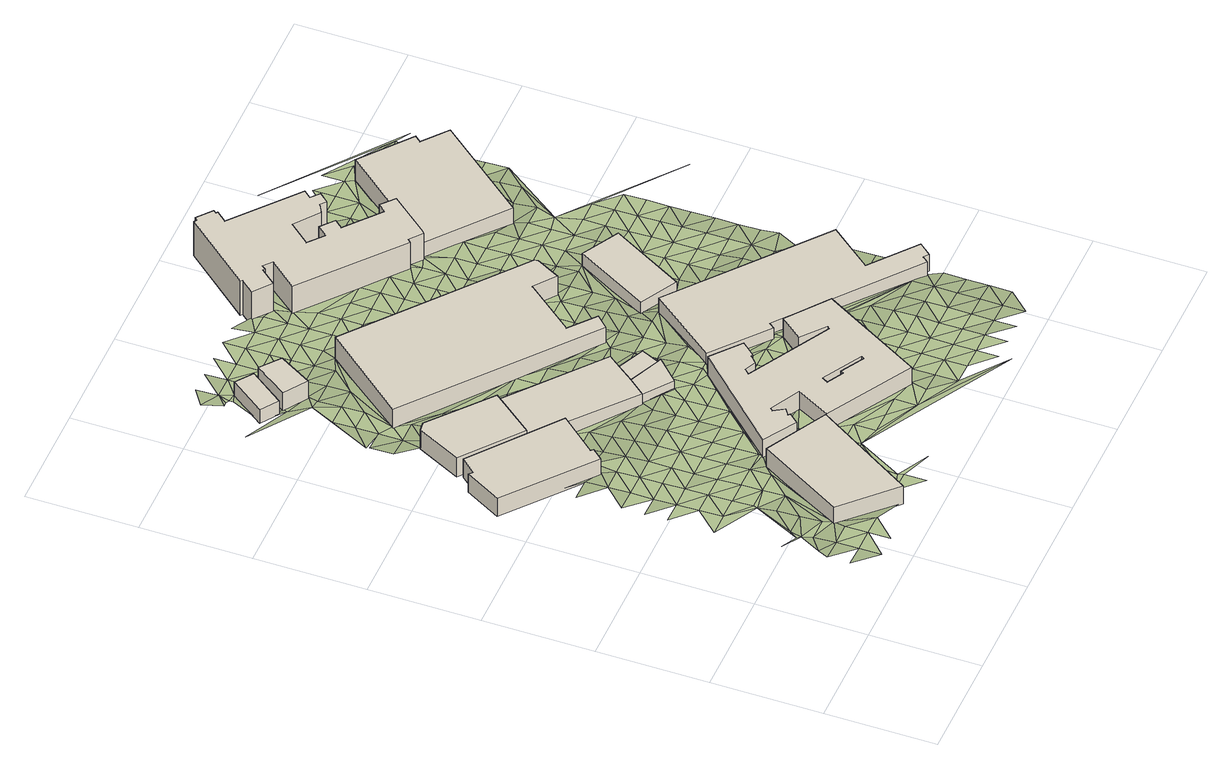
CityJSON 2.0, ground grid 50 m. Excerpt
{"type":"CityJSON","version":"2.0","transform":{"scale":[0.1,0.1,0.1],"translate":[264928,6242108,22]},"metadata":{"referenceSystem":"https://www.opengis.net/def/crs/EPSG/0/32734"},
"CityObjects":{
"building1":{"type":"Building","attributes":{"address":"Kings Cross Corner 9 Queens Park Road Salt River Cape Town","building":"commercial","building:levels":"3","footprint":{"type":"Polygon"},"plus_code":"CCXQX9XQ+X8X","ground_height":32.62,"building_height":9.7,"roof_height":42.32},"geometry":[{"type":"Solid","lod":"1","boundaries":[[[[0,1,2,3]],[[1,4,5,2]],[[4,6,7,5]],[[6,8,9,7]],[[8,10,11,9]],[[10,12,13,11]],[[12,14,15,13]],[[14,0,3,15]],[[3,2,5,7,9,11,13,15]],[[14,12,10,8,6,4,1,0]]]]}]},
"building2":{"type":"Building","attributes":{"building":"parking","building:levels":"3","footprint":{"type":"Polygon"},"plus_code":"CGXPXCXX+X6V","ground_height":36.57,"building_height":9.7,"roof_height":46.27},"geometry":[{"type":"Solid","lod":"1","boundaries":[[[[16,17,18,19]],[[17,20,21,18]],[[20,22,23,21]],[[22,16,19,23]],[[19,18,21,23]],[[22,20,17,16]]]]}]},
"building3":{"type":"Building","attributes":{"address":"7 Queens Park Road Salt River Cape Town","building":"commercial","building:levels":"3","footprint":{"type":"Polygon"},"plus_code":"CFX7XGXV+XPX","ground_height":31.89,"building_height":9.7,"roof_height":41.59},"geometry":[{"type":"Solid","lod":"1","boundaries":[[[[24,25,26,27]],[[25,28,29,26]],[[28,30,31,29]],[[30,32,33,31]],[[32,24,27,33]],[[27,26,29,31,33]],[[32,30,28,25,24]]]]}]},
"building4":{"type":"Building","attributes":{"address":"Salt River","building":"retail","building:levels":"2","footprint":{"type":"Polygon"},"plus_code":"CCXWXFXM+XFX","ground_height":27.95,"building_height":6.9,"roof_height":34.85},"geometry":[{"type":"Solid","lod":"1","boundaries":[[[[34,35,36,37]],[[35,38,39,36]],[[38,40,41,39]],[[40,34,37,41]],[[37,36,39,41]],[[40,38,35,34]]]]}]},
"building5":{"type":"Building","attributes":{"address":"Factory Road Salt River Cape Town","building":"industrial","building:levels":"2","footprint":{"type":"Polygon"},"plus_code":"CGXWXJXF+XPR","ground_height":32.04,"building_height":6.9,"roof_height":38.94},"geometry":[{"type":"Solid","lod":"1","boundaries":[[[[42,43,44,45,46,47,48]],[[43,49,50,51,45,44]],[[49,52,53,51,50]],[[52,54,55,53]],[[54,56,57,55]],[[56,42,48,47,46,57]],[[46,45,51,53,55,57]],[[56,54,52,49,43,42]]]]}]},
"building6":{"type":"Building","attributes":{"address":"Salt River","building":"commercial","building:levels":"3","footprint":{"type":"Polygon"},"plus_code":"CFXCXJXR+XCV","ground_height":27.95,"building_height":9.7,"roof_height":37.65},"geometry":[{"type":"Solid","lod":"1","boundaries":[[[[58,59,60,61]],[[59,62,63,60]],[[62,64,65,63]],[[64,58,61,65]],[[61,60,63,65]],[[64,62,59,58]]]]}]},
"building7":{"type":"Building","attributes":{"address":"Brickfield Road Salt River Cape Town","building":"retail","building:levels":"1","footprint":{"type":"Polygon"},"plus_code":"CJX4X9X9+XCW","ground_height":34.32,"building_height":4.1,"roof_height":38.42},"geometry":[{"type":"Solid","lod":"1","boundaries":[[[[66,67,68,44,69,70]],[[67,71,47,44,68]],[[71,72,73,47]],[[72,74,75,73]],[[74,66,70,69,75]],[[69,44,47,73,75]],[[74,72,71,67,66]]]]}]},
"building8":{"type":"Building","attributes":{"address":"Brickworks 15 Brickfield Road Salt River Cape Town","building":"yes","building:levels":"3","footprint":{"type":"Polygon"},"plus_code":"CMX8XCX3+XRX","ground_height":35,"building_height":9.7,"roof_height":44.7},"geometry":[{"type":"Solid","lod":"1","boundaries":[[[[76,77,78,79]],[[77,80,81,78]],[[80,82,83,81]],[[82,84,85,83]],[[84,86,87,85]],[[86,88,89,87]],[[88,90,91,89]],[[90,92,93,91]],[[92,94,95,93]],[[94,96,97,95]],[[96,98,99,97]],[[98,100,101,99]],[[100,102,103,101]],[[102,104,105,103]],[[104,106,107,105]],[[106,108,109,107]],[[108,110,111,109]],[[110,112,113,111]],[[112,114,115,113]],[[114,116,117,115]],[[116,118,119,117]],[[118,76,79,119]],[[120,121,122,123]],[[121,124,125,122]],[[124,126,127,125]],[[126,128,129,127]],[[128,130,131,129]],[[130,120,123,131]],[[79,78,81,83,85,87,89,91,93,95,97,99,101,103,105,107,109,111,113,115,117,119],[123,122,125,127,129,131]],[[118,116,114,112,110,108,106,104,102,100,98,96,94,92,90,88,86,84,82,80,77,76],[130,128,126,124,121,120]]]]}]},
"building9":{"type":"Building","attributes":{"address":"Salt River Cape Town","building":"retail","building:levels":"1","footprint":{"type":"Polygon"},"plus_code":"CJX8XHXW+XFV","ground_height":33.58,"building_height":4.1,"roof_height":37.68},"geometry":[{"type":"Solid","lod":"1","boundaries":[[[[132,133,68,50]],[[133,134,70,68]],[[134,135,136,70]],[[135,132,50,136]],[[50,68,70,136]],[[135,134,133,132]]]]}]},
"building10":{"type":"Building","attributes":{"address":"Judge Clothing Factory - Rex Trueform Victoria Road Salt River Cape Town","building":"manufacture","building:levels":"3","footprint":{"type":"Polygon"},"plus_code":"CHXQXWX4+XGX","ground_height":30.03,"building_height":9.7,"roof_height":39.73},"geometry":[{"type":"Solid","lod":"1","boundaries":[[[[137,138,139,140]],[[138,141,142,139]],[[141,143,144,142]],[[143,145,146,144]],[[145,147,148,146]],[[147,149,150,148]],[[149,151,152,150]],[[151,153,154,152]],[[153,137,140,154]],[[140,139,142,144,146,148,150,152,154]],[[153,151,149,147,145,143,141,138,137]]]]}]},
"building11":{"type":"Building","attributes":{"address":"9 Brickfield Road Salt River Cape Town","building":"warehouse","building:levels":"2","footprint":{"type":"Polygon"},"plus_code":"CQX4XHXR+X3R","ground_height":32.58,"building_height":6.9,"roof_height":39.48},"geometry":[{"type":"Solid","lod":"1","boundaries":[[[[155,156,157,158]],[[156,159,160,157]],[[159,161,162,160]],[[161,163,164,162]],[[163,165,166,164]],[[165,167,168,166]],[[167,169,170,168]],[[169,171,172,170]],[[171,173,174,172]],[[173,155,158,174]],[[158,157,160,162,164,166,168,170,172,174]],[[173,171,169,167,165,163,161,159,156,155]]]]}]},
"building12":{"type":"Building","attributes":{"address":"Rex Trueform Office Park 263 Victoria Road Salt River 7925 Cape Town","building":"commercial","building:levels":"5","footprint":{"type":"Polygon"},"plus_code":"CJXHXFXM+X2R","ground_height":26.38,"building_height":15.3,"roof_height":41.68},"geometry":[{"type":"Solid","lod":"1","boundaries":[[[[175,176,177,178,179]],[[176,180,181,177]],[[180,182,183,181]],[[182,184,185,183]],[[184,186,187,185]],[[186,188,189,187]],[[188,190,191,189]],[[190,192,193,191]],[[192,194,195,193]],[[194,196,197,195]],[[196,198,199,197]],[[198,200,201,199]],[[200,202,203,201]],[[202,204,205,203]],[[204,206,207,205]],[[206,208,209,207]],[[208,210,211,209]],[[210,212,213,211]],[[212,214,215,213]],[[214,216,217,215]],[[216,218,219,217]],[[218,220,221,219]],[[220,222,223,221]],[[222,224,225,223]],[[224,226,227,225]],[[226,228,229,227]],[[228,230,231,229]],[[230,232,233,231]],[[232,234,235,233]],[[234,236,237,235]],[[236,238,239,237]],[[238,240,241,239]],[[240,242,243,241]],[[242,244,245,246,243]],[[244,175,179,178,246,245]],[[178,177,181,183,185,187,189,191,193,195,197,199,201,203,205,207,209,211,213,215,217,219,221,223,225,227,229,231,233,235,237,239,241,243,246]],[[244,242,240,238,236,234,232,230,228,226,224,222,220,218,216,214,212,210,208,206,204,202,200,198,196,194,192,190,188,186,184,182,180,176,175]]]]}]},
"building13":{"type":"Building","attributes":{"address":"346 Victoria Road Salt River Cape Town","building":"retail","building:levels":"2","footprint":{"type":"Polygon"},"plus_code":"CQX3X6XR+XCR","ground_height":28.95,"building_height":6.9,"roof_height":35.85},"geometry":[{"type":"Solid","lod":"1","boundaries":[[[[247,248,249,250]],[[248,251,252,249]],[[251,253,254,252]],[[253,247,250,254]],[[250,249,252,254]],[[253,251,248,247]]]]}]},
"building14":{"type":"Building","attributes":{"address":"Salt River Cape Town","building":"parking","building:levels":"3","footprint":{"type":"Polygon"},"plus_code":"CQXVXVX4+XCR","ground_height":25.29,"building_height":9.7,"roof_height":34.99},"geometry":[{"type":"Solid","lod":"1","boundaries":[[[[255,256,245,179]],[[256,257,258,245]],[[257,259,260,258]],[[259,261,262,260]],[[261,263,264,262]],[[263,265,266,264]],[[265,255,179,266]],[[179,245,258,260,262,264,266]],[[265,263,261,259,257,256,255]]]]}]},
"terrain1":{"type":"TINRelief","geometry":[{"type":"CompositeSurface","lod":"1","boundaries":[[[267,268,269]],[[270,271,272]],[[267,272,271]],[[272,273,270]],[[274,267,269]],[[273,275,270]],[[276,277,275]],[[267,274,272]],[[276,275,278]],[[279,273,272]],[[280,272,274]],[[281,275,273]],[[279,272,280]],[[282,278,275]],[[274,283,284]],[[279,281,273]],[[278,285,276]],[[275,281,282]],[[284,280,274]],[[286,287,288]],[[279,280,284]],[[286,285,287]],[[289,278,282]],[[285,278,289]],[[290,291,288]],[[292,281,279]],[[287,285,293]],[[282,281,292]],[[290,294,295]],[[284,296,279]],[[288,287,297]],[[287,293,298]],[[289,282,292]],[[297,290,288]],[[287,298,297]],[[294,299,300]],[[285,289,292]],[[301,300,299]],[[302,293,285]],[[302,298,293]],[[294,290,303]],[[297,304,290]],[[302,285,292]],[[292,279,305]],[[301,306,307]],[[290,304,303]],[[298,308,297]],[[294,309,299]],[[302,308,298]],[[294,303,309]],[[299,310,301]],[[304,297,311]],[[312,313,306]],[[297,308,311]],[[306,301,312]],[[279,314,305]],[[292,305,302]],[[310,299,309]],[[304,315,303]],[[301,310,312]],[[304,311,316]],[[308,302,317]],[[309,303,315]],[[304,316,315]],[[308,317,311]],[[317,302,305]],[[296,318,319]],[[312,310,320]],[[310,309,321]],[[322,316,311]],[[309,315,323]],[[324,325,318]],[[322,311,317]],[[325,326,318]],[[327,328,329]],[[305,314,317]],[[321,309,323]],[[326,330,318]],[[310,321,320]],[[331,327,332]],[[333,315,316]],[[322,334,316]],[[330,319,318]],[[333,323,315]],[[335,320,336]],[[317,314,337]],[[316,334,333]],[[317,338,322]],[[321,339,320]],[[329,328,6]],[[327,329,332]],[[296,319,22]],[[326,325,340]],[[338,317,337]],[[336,320,339]],[[341,342,343]],[[343,344,341]],[[321,323,345]],[[334,322,346]],[[347,323,333]],[[322,338,346]],[[348,332,329]],[[330,326,349]],[[350,337,314]],[[335,336,6]],[[345,323,347]],[[344,351,341]],[[352,339,321]],[[333,334,353]],[[354,342,341]],[[330,349,319]],[[348,329,6]],[[334,346,353]],[[321,345,352]],[[354,355,356]],[[339,357,336]],[[338,337,358]],[[359,347,333]],[[360,350,314]],[[333,353,361]],[[362,356,355]],[[341,351,363]],[[346,338,358]],[[337,350,364]],[[339,352,357]],[[365,354,341]],[[319,349,366]],[[336,357,6]],[[333,361,359]],[[54,332,348]],[[22,360,314]],[[363,351,367]],[[347,368,345]],[[353,346,358]],[[363,365,341]],[[366,22,319]],[[369,367,351]],[[370,356,362]],[[368,347,359]],[[371,352,345]],[[372,361,353]],[[354,373,355]],[[360,364,350]],[[373,354,365]],[[358,372,353]],[[348,6,71]],[[352,371,357]],[[369,351,25]],[[374,375,370]],[[358,337,376]],[[345,368,371]],[[367,377,363]],[[359,361,378]],[[355,379,362]],[[377,365,363]],[[349,380,366]],[[25,332,54]],[[364,360,381]],[[22,366,382]],[[383,364,381]],[[367,369,377]],[[372,378,361]],[[374,384,385]],[[382,360,22]],[[379,355,373]],[[382,381,360]],[[6,357,71]],[[349,386,380]],[[359,387,368]],[[382,366,380]],[[388,383,389]],[[381,389,383]],[[390,384,374]],[[362,379,370]],[[378,387,359]],[[376,372,358]],[[391,392,393]],[[392,389,393]],[[368,394,371]],[[357,371,71]],[[373,365,395]],[[35,396,385]],[[377,369,397]],[[376,378,372]],[[387,394,368]],[[374,398,390]],[[397,369,25]],[[399,386,349]],[[398,374,370]],[[400,381,382]],[[25,54,401]],[[402,370,379]],[[381,400,389]],[[403,404,405]],[[406,380,386]],[[34,384,390]],[[405,407,403]],[[391,393,400]],[[389,400,393]],[[25,401,397]],[[373,395,379]],[[403,407,408]],[[398,370,402]],[[409,365,377]],[[71,371,394]],[[396,35,408]],[[387,378,410]],[[337,411,376]],[[376,412,378]],[[54,413,401]],[[403,414,404]],[[403,408,35]],[[380,415,382]],[[379,395,402]],[[410,378,412]],[[386,399,406]],[[416,397,401]],[[387,417,394]],[[58,34,390]],[[418,398,402]],[[413,416,401]],[[406,415,380]],[[377,397,409]],[[403,35,419]],[[387,410,417]],[[394,417,71]],[[418,402,395]],[[35,34,420]],[[395,365,137]],[[376,421,412]],[[419,35,420]],[[418,422,398]],[[420,34,58]],[[415,406,399]],[[403,419,423]],[[416,409,397]],[[54,424,413]],[[413,425,416]],[[426,410,412]],[[427,71,417]],[[428,398,422]],[[382,415,429]],[[417,410,427]],[[430,420,58]],[[395,431,418]],[[426,412,421]],[[420,430,419]],[[432,399,349]],[[410,426,427]],[[411,421,376]],[[418,431,422]],[[425,409,416]],[[428,430,58]],[[425,413,433]],[[428,422,434]],[[435,436,437]],[[365,409,438]],[[399,429,415]],[[439,437,436]],[[422,440,434]],[[430,441,419]],[[426,442,427]],[[443,444,445]],[[395,137,431]],[[413,424,433]],[[440,422,431]],[[399,446,429]],[[411,426,421]],[[447,428,434]],[[419,441,448]],[[449,446,399]],[[425,450,409]],[[427,442,74]],[[428,451,430]],[[452,435,437]],[[433,450,425]],[[447,434,440]],[[453,445,444]],[[454,442,426]],[[426,411,454]],[[451,428,447]],[[440,431,137]],[[430,455,441]],[[445,456,457]],[[458,459,424]],[[460,429,446]],[[445,453,456]],[[452,437,461]],[[442,462,74]],[[430,451,455]],[[442,454,462]],[[460,446,449]],[[424,463,433]],[[433,464,450]],[[459,458,135]],[[449,399,432]],[[411,465,454]],[[466,440,137]],[[467,447,440]],[[464,433,463]],[[468,456,453]],[[66,74,469]],[[409,450,438]],[[441,455,470]],[[444,471,453]],[[460,472,429]],[[462,454,465]],[[411,473,465]],[[424,459,474]],[[467,440,466]],[[475,456,468]],[[469,74,462]],[[475,473,411]],[[447,476,451]],[[66,469,135]],[[472,477,429]],[[459,135,474]],[[463,424,478]],[[455,451,476]],[[479,460,449]],[[476,447,467]],[[466,137,480]],[[481,468,453]],[[450,464,438]],[[478,464,463]],[[462,465,482]],[[474,135,469]],[[478,424,474]],[[462,482,469]],[[460,479,472]],[[479,449,483]],[[484,485,453]],[[481,475,468]],[[470,455,486]],[[453,485,481]],[[481,473,475]],[[487,467,466]],[[455,476,486]],[[453,471,484]],[[469,488,474]],[[489,477,472]],[[480,137,490]],[[480,487,466]],[[491,465,473]],[[478,438,464]],[[482,488,469]],[[472,479,489]],[[476,467,492]],[[474,493,478]],[[487,492,467]],[[98,429,477]],[[481,491,473]],[[483,494,479]],[[493,474,488]],[[477,489,495]],[[100,485,484]],[[496,490,137]],[[497,486,476]],[[494,483,498]],[[100,481,485]],[[471,499,484]],[[492,497,476]],[[500,477,495]],[[478,501,438]],[[479,502,489]],[[480,503,487]],[[465,504,482]],[[478,493,501]],[[490,505,480]],[[506,486,507]],[[508,509,510]],[[502,479,494]],[[481,100,491]],[[503,492,487]],[[497,511,486]],[[480,505,503]],[[137,512,496]],[[501,510,438]],[[495,489,513]],[[511,507,486]],[[509,508,514]],[[488,515,493]],[[513,489,502]],[[504,488,482]],[[497,492,516]],[[98,477,500]],[[491,100,517]],[[508,510,518]],[[519,510,501]],[[495,520,500]],[[521,491,517]],[[505,490,522]],[[492,503,523]],[[524,502,494]],[[493,525,501]],[[526,511,497]],[[520,495,513]],[[516,492,523]],[[490,496,522]],[[518,510,519]],[[507,511,526]],[[508,518,514]],[[494,527,524]],[[100,528,517]],[[497,516,526]],[[521,517,528]],[[503,505,529]],[[493,515,525]],[[504,515,488]],[[513,502,530]],[[531,519,501]],[[500,520,532]],[[529,505,522]],[[533,509,514]],[[530,502,524]],[[534,523,503]],[[535,512,137]],[[536,500,532]],[[525,531,501]],[[100,98,528]],[[537,518,519]],[[538,526,516]],[[496,539,522]],[[503,529,534]],[[536,98,500]],[[520,513,540]],[[530,541,513]],[[512,539,496]],[[542,525,515]],[[519,531,537]],[[543,526,538]],[[514,518,544]],[[513,541,540]],[[516,523,545]],[[542,515,504]],[[520,546,532]],[[524,547,530]],[[529,522,548]],[[539,549,522]],[[538,516,550]],[[518,537,544]],[[547,524,551]],[[523,534,545]],[[538,552,543]],[[553,98,536]],[[548,534,529]],[[520,540,546]],[[514,544,533]],[[548,522,549]],[[536,532,554]],[[555,542,504]],[[556,541,530]],[[531,525,557]],[[525,542,557]],[[550,552,538]],[[539,512,558]],[[530,547,556]],[[521,528,559]],[[536,554,553]],[[557,537,531]],[[532,546,554]],[[550,560,552]],[[555,504,561]],[[512,562,558]],[[545,534,548]],[[541,563,540]],[[564,549,539]],[[541,556,565]],[[566,533,544]],[[562,512,567]],[[568,542,555]],[[544,537,569]],[[528,98,559]],[[546,540,563]],[[557,569,537]],[[541,565,563]],[[539,558,564]],[[545,570,516]],[[556,547,571]],[[572,548,549]],[[561,568,555]],[[553,559,98]],[[573,571,547]],[[574,566,544]],[[535,567,512]],[[546,575,554]],[[545,548,572]],[[569,574,544]],[[572,549,564]],[[576,565,556]],[[546,563,575]],[[559,553,554]],[[562,577,558]],[[571,576,556]],[[567,578,562]],[[557,542,253]],[[574,579,566]],[[564,558,577]],[[562,578,577]],[[561,580,568]],[[581,563,565]],[[521,559,582]],[[579,583,566]],[[576,584,565]],[[572,570,545]],[[571,573,585]],[[569,557,253]],[[575,559,554]],[[586,574,569]],[[581,575,563]],[[570,572,564]],[[565,584,581]],[[535,587,567]],[[578,567,588]],[[589,564,577]],[[561,590,580]],[[591,568,580]],[[574,586,579]],[[592,576,571]],[[561,504,173]],[[587,588,567]],[[589,570,564]],[[593,568,591]],[[576,592,584]],[[583,579,594]],[[581,559,575]],[[571,585,592]],[[586,569,253]],[[578,595,577]],[[588,596,578]],[[597,598,599]],[[583,600,535]],[[535,600,587]],[[589,601,570]],[[579,586,594]],[[561,602,590]],[[589,577,603]],[[581,584,604]],[[605,598,597]],[[578,596,595]],[[606,591,580]],[[603,601,589]],[[607,598,605]],[[580,590,608]],[[604,584,592]],[[609,598,607]],[[594,600,583]],[[605,597,599]],[[610,588,587]],[[603,577,595]],[[582,559,581]],[[253,594,586]],[[606,580,608]],[[593,251,568]],[[602,561,611]],[[588,610,596]],[[593,591,612]],[[587,600,610]],[[581,604,613]],[[581,613,582]],[[595,614,603]],[[612,591,606]],[[590,615,608]],[[594,253,616]],[[617,607,605]],[[607,617,609]],[[595,596,618]],[[615,590,602]],[[596,610,619]],[[620,621,622]],[[605,623,624]],[[561,173,611]],[[625,600,594]],[[618,614,595]],[[626,593,612]],[[616,253,627]],[[617,605,624]],[[608,628,606]],[[621,620,629]],[[596,619,618]],[[623,630,631]],[[600,625,610]],[[253,251,627]],[[594,616,625]],[[628,608,615]],[[251,593,626]],[[632,622,621]],[[606,633,612]],[[620,622,634]],[[630,635,631]],[[624,623,636]],[[637,619,610]],[[633,606,628]],[[627,638,616]],[[639,615,602]],[[624,636,617]],[[634,629,620]],[[637,610,625]],[[602,611,640]],[[173,621,629]],[[636,623,631]],[[612,641,626]],[[638,627,251]],[[615,639,628]],[[619,642,618]],[[602,640,639]],[[641,612,633]],[[643,614,618]],[[644,617,645]],[[646,625,616]],[[645,617,636]],[[637,642,619]],[[635,647,631]],[[638,646,616]],[[648,633,628]],[[649,640,611]],[[251,626,650]],[[651,626,641]],[[625,652,637]],[[648,628,639]],[[611,173,653]],[[654,631,647]],[[625,646,652]],[[655,645,636]],[[626,651,650]],[[653,656,611]],[[649,611,656]],[[657,636,631]],[[658,641,633]],[[643,618,642]],[[638,251,659]],[[633,648,658]],[[642,637,643]],[[654,647,660]],[[640,661,639]],[[638,659,646]],[[662,655,663]],[[661,640,649]],[[652,664,637]],[[654,657,631]],[[659,251,650]],[[636,657,655]],[[643,637,664]],[[651,641,665]],[[641,658,666]],[[648,639,667]],[[652,646,668]],[[655,669,663]],[[661,670,639]],[[646,659,671]],[[641,666,665]],[[672,650,651]],[[648,667,658]],[[657,669,655]],[[652,668,664]],[[667,639,670]],[[646,671,668]],[[673,654,660]],[[651,665,672]],[[674,663,669]],[[659,650,675]],[[657,654,673]],[[666,658,676]],[[677,643,664]],[[667,676,658]],[[664,668,677]],[[671,659,675]],[[673,669,657]],[[672,675,650]],[[678,665,666]],[[671,679,668]],[[676,680,666]],[[681,643,677]],[[665,678,672]],[[679,671,675]],[[673,682,669]],[[666,680,678]],[[660,265,673]],[[669,682,683]],[[677,668,684]],[[685,675,672]],[[678,686,672]],[[687,643,681]],[[675,685,679]],[[677,684,681]],[[685,672,686]],[[688,682,673]],[[688,683,682]],[[689,668,679]],[[688,673,265]],[[681,684,690]],[[691,684,668]],[[681,690,687]],[[692,643,687]],[[693,688,265]],[[694,688,693]],[[684,691,690]],[[691,687,690]],[[695,693,265]],[[687,691,696]],[[697,695,265]],[[698,687,696]],[[694,693,699]],[[699,700,701]],[[702,697,703]],[[693,695,699]],[[697,699,695]]]}]}
},
"vertices":[
[375,1320,101],[417,1369,101],[417,1369,203],[375,1320,203],[407,1379,101],[407,1379,203],[547,1543,101],[547,1543,203],[169,1843,101],[169,1843,203],[112,1775,101],[112,1775,203],[95,1792,101],[95,1792,203],[4,1629,101],[4,1629,203],
[640,700,141],[416,316,141],[416,316,243],[640,700,243],[639,100,141],[639,100,243],[917,549,141],[917,549,243],
[428,1666,90],[578,1855,90],[578,1855,196],[428,1666,196],[314,2076,90],[314,2076,196],[272,2070,90],[272,2070,196],[172,1872,90],[172,1872,196],
[401,2850,52],[324,2907,52],[324,2907,128],[401,2850,128],[209,2750,52],[209,2750,128],[286,2694,52],[286,2694,128],
[828,1318,90],[891,1394,90],[891,1394,164],[891,1394,169],[828,1318,169],[828,1318,164],[828,1318,157],[950,1472,90],[950,1472,157],[950,1472,169],[987,1520,90],[987,1520,169],[589,1847,90],[589,1847,169],[428,1654,90],[428,1654,169],
[414,2836,52],[308,2688,52],[308,2688,156],[414,2836,156],[413,2618,52],[413,2618,156],[500,2766,52],[500,2766,156],
[1039,1329,116],[891,1394,116],[891,1394,157],[1039,1329,164],[1039,1329,157],[828,1318,116],[952,1225,116],[952,1225,164],[1051,1324,116],[1051,1324,164],
[1074,1127,122],[697,738,122],[697,738,227],[1074,1127,227],[844,647,122],[844,647,227],[881,689,122],[881,689,227],[873,697,122],[873,697,227],[903,719,122],[903,719,227],[874,765,122],[874,765,227],[884,777,122],[884,777,227],[1019,704,122],[1019,704,227],[937,552,122],[937,552,227],[1319,330,122],[1319,330,227],[1577,783,122],[1577,783,227],[1397,923,122],[1397,923,227],[1314,823,122],[1314,823,227],[1418,737,122],[1418,737,227],[1409,727,122],[1409,727,227],[1039,936,122],[1039,936,227],[1060,957,122],[1060,957,227],[1109,932,122],[1109,932,227],[1142,963,122],[1142,963,227],[1150,959,122],[1150,959,227],[1203,1020,122],[1203,1020,227],[1304,544,122],[1297,531,122],[1297,531,227],[1304,544,227],[1193,591,122],[1193,591,227],[1185,578,122],[1185,578,227],[1112,619,122],[1112,619,227],[1127,645,122],[1127,645,227],
[950,1472,106],[891,1394,106],[1039,1329,106],[1077,1414,106],[1077,1414,157],
[674,2601,57],[362,2226,57],[362,2226,177],[674,2601,177],[1132,1596,57],[1132,1596,177],[1182,1649,57],[1182,1649,177],[1069,1744,57],[1069,1744,177],[1246,1963,57],[1246,1963,177],[1341,1890,57],[1341,1890,177],[1398,1998,57],[1398,1998,177],[1396,2013,57],[1396,2013,177],
[1375,1460,80],[1139,1160,80],[1139,1160,175],[1375,1460,175],[1380,959,80],[1380,959,175],[1400,984,80],[1400,984,175],[1973,519,80],[1973,519,175],[1993,544,80],[1993,544,175],[2017,529,80],[2017,529,175],[2062,582,80],[2062,582,175],[1861,746,80],[1861,746,175],[2013,936,80],[2013,936,175],
[1508,2662,4],[1448,2714,4],[1448,2714,197],[1508,2662,197],[1508,2662,130],[1418,2679,4],[1418,2679,197],[1265,2808,4],[1265,2808,197],[1297,2845,4],[1297,2845,197],[1237,2895,4],[1237,2895,197],[1199,2850,4],[1199,2850,197],[1131,2908,4],[1131,2908,197],[1210,3001,4],[1210,3001,197],[1318,2916,4],[1318,2916,197],[1360,2939,4],[1360,2939,197],[1386,2918,4],[1386,2918,197],[1422,2960,4],[1422,2960,197],[1384,2993,4],[1384,2993,197],[1412,3025,4],[1412,3025,197],[1127,3264,4],[1127,3264,197],[1166,3309,4],[1166,3309,197],[1159,3315,4],[1159,3315,197],[1169,3328,4],[1169,3328,197],[1102,3384,4],[1102,3384,197],[1091,3371,4],[1091,3371,197],[1080,3381,4],[1080,3381,197],[821,3075,4],[821,3075,197],[829,3067,4],[829,3067,197],[779,3008,4],[779,3008,197],[856,2944,4],[856,2944,197],[915,3014,4],[915,3014,197],[923,3007,4],[923,3007,197],[937,3024,4],[937,3024,197],[976,2992,4],[976,2992,197],[869,2867,4],[869,2867,197],[1287,2513,4],[1287,2513,197],[1300,2529,4],[1300,2529,197],[1355,2482,4],[1355,2482,197],[1367,2490,4],[1367,2490,130],[1367,2490,197],
[1358,1533,69],[1524,1441,69],[1524,1441,138],[1358,1533,138],[1707,1768,69],[1707,1768,138],[1541,1861,69],[1541,1861,138],
[1508,2662,14],[1367,2490,14],[1695,2223,14],[1695,2223,130],[2030,2631,14],[2030,2631,130],[1920,2721,14],[1920,2721,130],[1944,2749,14],[1944,2749,130],[1725,2927,14],[1725,2927,130],
[301,160,170],[201,160,176],[301,60,171],[222,306,176],[201,260,176],[301,260,170],[301,360,162],[401,160,170],[285,407,162],[277,425,157],[201,460,165],[301,460,157],[416,316,162],[401,260,170],[401,360,162],[401,460,157],[401,60,171],[501,160,168],[395,644,145],[201,755,142],[301,755,142],[301,860,139],[401,560,152],[301,960,137],[201,960,140],[501,560,149],[401,660,145],[301,1060,133],[201,1060,137],[639,100,155],[401,860,139],[401,755,142],[301,1160,133],[201,1160,137],[301,1260,129],[501,660,145],[401,1060,133],[401,960,137],[601,660,143],[301,1360,125],[201,1360,128],[501,755,142],[401,1160,133],[401,1260,129],[501,860,138],[375,1320,125],[201,1460,126],[640,700,143],[501,1060,132],[501,960,134],[601,755,140],[701,160,144],[801,360,142],[417,1369,125],[501,1260,127],[601,860,136],[501,1160,132],[801,60,145],[801,160,143],[793,184,143],[301,1760,101],[169,1843,103],[401,1660,102],[801,260,142],[172,1872,103],[428,1666,102],[601,1060,133],[601,960,133],[407,1379,125],[501,1460,104],[697,738,137],[701,755,137],[501,1360,116],[935,106,144],[301,2160,81],[201,2265,89],[201,2160,92],[272,2070,94],[601,1260,125],[701,860,134],[601,1160,133],[428,1654,102],[909,391,142],[801,660,141],[314,2076,94],[601,1360,114],[701,960,132],[301,2265,80],[301,2365,78],[197,2279,89],[601,1460,105],[801,860,135],[701,1160,131],[901,560,141],[701,1060,131],[301,2465,74],[401,2160,81],[844,647,141],[362,2226,80],[901,460,141],[401,2060,94],[701,1260,123],[501,1960,89],[358,2577,69],[701,1360,115],[801,960,132],[401,2365,78],[301,2665,65],[99,2768,68],[901,960,130],[501,2060,89],[801,1060,128],[401,2465,74],[1002,460,141],[901,660,139],[937,552,141],[881,689,139],[286,2694,65],[209,2750,67],[1002,360,142],[801,1160,127],[873,697,139],[903,719,136],[308,2688,65],[884,777,136],[874,765,136],[901,755,136],[801,1260,121],[501,2465,70],[288,2895,52],[601,1960,83],[413,2618,65],[1202,260,142],[1019,704,136],[601,1860,90],[401,2570,69],[301,2965,52],[230,3016,44],[251,2921,52],[1102,360,142],[270,2923,52],[287,2914,52],[801,1860,89],[901,1160,123],[1074,1127,124],[901,1060,127],[701,1760,93],[301,3065,47],[1202,360,142],[701,1860,89],[901,1260,123],[501,2570,65],[401,2965,52],[401,2860,52],[1002,1060,126],[501,2665,59],[401,3065,47],[987,1520,106],[801,1760,92],[1002,1160,122],[952,1225,122],[500,2766,54],[1319,330,141],[501,2860,50],[601,2570,62],[1605,5,134],[901,1660,101],[501,2765,54],[1127,645,132],[1112,619,132],[1193,591,135],[1132,1596,99],[1185,578,135],[601,2665,56],[501,2965,50],[1002,1260,122],[1060,957,125],[1039,936,128],[1109,932,125],[1302,260,141],[601,2765,52],[501,3065,48],[1402,160,136],[901,1760,94],[601,2860,51],[1304,544,134],[1202,860,128],[1102,1160,124],[601,2965,51],[1150,959,125],[1142,963,125],[950,1472,114],[1002,1460,112],[1402,260,135],[1297,531,134],[1102,1260,124],[1002,1565,106],[1002,1660,98],[1139,1160,124],[701,2665,53],[701,2765,52],[1202,960,125],[1102,1360,109],[601,3065,49],[1409,727,129],[1402,360,135],[1202,1060,124],[1102,1460,106],[1203,1020,124],[701,2860,51],[1402,460,132],[1102,1565,99],[1502,260,132],[801,2570,54],[1302,960,125],[1202,1260,124],[1502,160,133],[1314,823,127],[1302,860,127],[701,2965,51],[801,2665,53],[1202,1360,109],[1502,360,132],[901,2465,54],[1380,959,122],[801,2765,53],[1202,1460,106],[1602,160,131],[1502,460,132],[1002,2365,60],[801,2860,51],[1602,60,132],[1418,737,129],[1502,560,132],[1202,1565,99],[1602,260,130],[901,2665,55],[1375,1460,98],[901,2570,54],[701,3065,41],[779,3008,51],[1102,1760,83],[1069,1744,83],[1182,1649,89],[801,2965,51],[1102,2265,59],[1602,360,130],[1202,1860,80],[1302,1460,105],[869,2867,53],[1402,960,122],[1202,1760,83],[1202,1660,89],[1602,460,131],[1400,984,122],[1002,2465,55],[901,2765,54],[1702,160,128],[1302,1565,97],[856,2944,50],[1702,60,128],[1502,860,123],[1002,2570,55],[1702,260,128],[1302,1660,89],[1602,560,129],[1246,1963,79],[1002,2665,55],[1396,2013,62],[1602,660,125],[1302,1760,83],[901,2965,50],[1102,2365,58],[1702,460,130],[1702,360,128],[1358,1533,82],[915,3014,50],[1302,1860,79],[1102,2665,54],[1702,560,126],[1802,160,122],[1102,2570,57],[1102,2465,58],[976,2992,44],[1802,60,123],[923,3007,50],[1602,755,122],[1702,660,120],[1402,1460,98],[1802,260,124],[1402,1660,76],[1202,2365,58],[1902,560,116],[937,3024,50],[1502,1360,96],[1202,2265,59],[1802,460,124],[1202,2465,58],[1802,360,124],[1341,1890,79],[1302,2160,69],[1524,1441,80],[1402,1760,77],[1287,2513,58],[1902,160,117],[1202,2570,57],[1902,60,119],[1402,1860,75],[1802,560,121],[1902,260,118],[1302,2365,59],[1302,2265,58],[1402,1960,70],[1602,1360,83],[1902,460,120],[1973,519,105],[1398,1998,70],[1902,360,118],[2003,160,104],[1502,1860,70],[1402,2060,62],[1402,2160,62],[1302,2465,58],[1702,1260,95],[1602,1460,75],[2003,260,105],[1602,1565,71],[1502,1960,65],[1402,2365,59],[1402,2265,59],[1202,2860,41],[1131,2908,41],[1199,2850,41],[1502,2060,61],[1300,2529,58],[1802,1160,87],[1355,2482,59],[2003,360,105],[1237,2895,41],[1702,1460,72],[1202,2965,33],[1702,1360,75],[1210,3001,33],[1502,2160,61],[1902,1060,87],[1702,1565,71],[2003,460,106],[1367,2490,59],[1802,1260,87],[1602,1960,62],[1318,2916,25],[1502,2365,60],[1502,2265,60],[1902,755,108],[1861,746,108],[2003,660,103],[1297,2845,34],[1302,2860,34],[1602,2060,61],[1702,1660,70],[1602,1860,68],[1802,1360,72],[2003,860,98],[1265,2808,41],[1402,2765,30],[2062,582,105],[1802,1460,71],[2003,755,103],[1418,2679,42],[1402,2860,27],[1602,2160,61],[1702,1860,65],[1902,1260,74],[1902,1160,74],[1802,1565,70],[1602,2265,60],[1695,2223,50],[1360,2939,23],[1386,2918,23],[1702,1960,61],[1448,2714,30],[1902,1360,72],[1965,1089,70],[1802,1760,66],[1802,1660,69],[1702,2060,61],[2003,960,80],[1502,2765,22],[1422,2960,23],[2003,1060,70],[1502,2860,20],[1902,1460,72],[1802,1860,62],[1508,2662,32],[2016,1185,68],[1384,2993,23],[1412,3025,23],[1702,2160,61],[1902,1660,66],[1902,1565,70],[2003,1360,66],[1772,2073,60],[1502,2965,21],[2003,1260,68],[1802,1960,62],[1902,1760,63],[1602,2860,18],[1502,3065,21],[1902,1860,63],[2003,1460,66],[1802,2160,60],[2003,1660,63],[1902,1960,61],[2003,1565,64],[1802,2265,45],[1602,2965,18],[1602,3065,18],[1902,2265,46],[2003,1860,60],[2003,1760,63],[1902,2465,29],[1702,2965,14],[2261,1673,64],[1902,2365,41],[2003,2365,32],[2030,2631,17],[1802,2965,12],[1702,3065,14],[1902,2860,13],[2003,2465,28],[1944,2749,16],[2003,2570,22],[2003,2860,11],[2066,2820,11],[1502,3265,7],[2003,2665,17],[1920,2721,16]
]}
